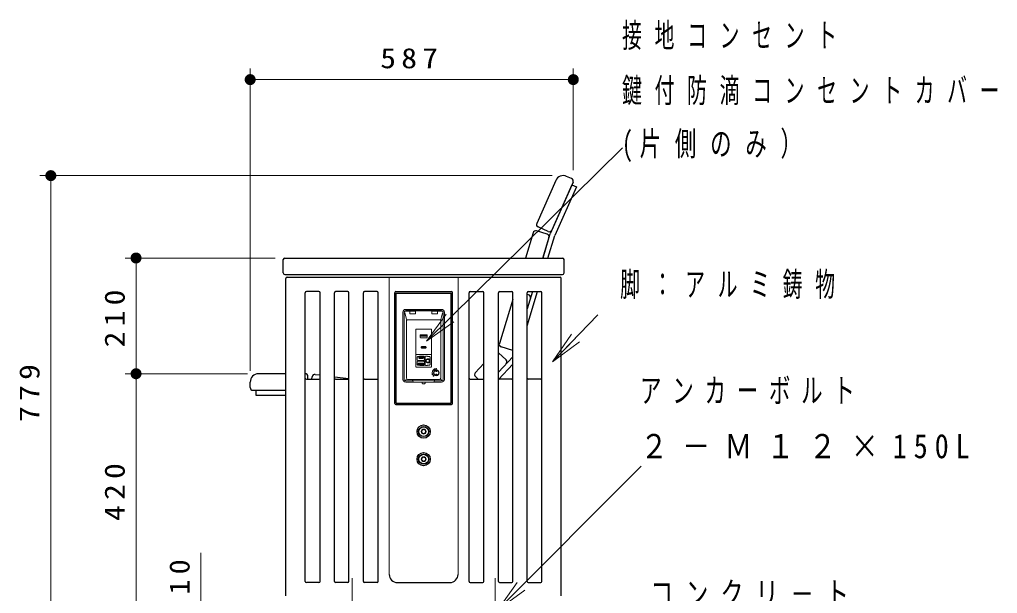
# Model space of a CAD drawing. Units: millimetres on the paper, scale 1:20. Extents: x -385 to 0, y 0 to 267.
# Drawn here: x -168.7 to -79.9, y 107.8 to 159.9 of the extents above; entities that cross this region are included whole.
import ezdxf

# ---------------------------------------------------------------- set-up
doc = ezdxf.new("R2010")
doc.units = ezdxf.units.MM
doc.linetypes.add('USER1', pattern=[4.5, 2.5, -2])
doc.linetypes.add('USER2', pattern=[6, 3, -1, 1, -1])
doc.layers.add('LY_1', color=7, linetype='Continuous', lineweight=13)
doc.styles.add('ＭＳ ゴシック', font='')
doc.styles.get('ＭＳ ゴシック').set_extended_font_data('MS Gothic')

# ---------------------------------------------------------------- blocks, each defined once
blk = doc.blocks.new('filled_dot')
at = {"color": 0, "linetype": 'Continuous', "lineweight": -2, "const_width": 1.25}
blk.add_lwpolyline([(-0.625, 0, 1), (0.625, 0, 1)], format="xyb", close=True, dxfattribs=at)
blk = doc.blocks.new('open_arrow')
at = {"color": 0, "linetype": 'Continuous', "lineweight": -2}
blk.add_lwpolyline([(7.5, 1.25), (0, 0), (7.5, -1.25)], dxfattribs=at)

msp = doc.modelspace()

# ---------------------------------------------------------------- linework, layer by layer
at = {"layer": 'LY_1'}
for p, q in [((-147.755, 128.013), (-147.755, 155.45)), ((-118.417, 146.24), (-118.417, 155.45)), ((-147.755, 154.45), (-118.417, 154.45)), ((-131.751, 130.714), (-113.945, 148.255)), ((-120.328, 145.737), (-166.854, 145.737)), ((-165.854, 106.763), (-165.854, 145.737)), ((-145.48, 138.263), (-159.117, 138.263)), ((-158.117, 127.763), (-158.117, 138.263)), ((-116.185, 133.114), (-120.292, 128.841)), ((-120.292, 128.841), (-118.574, 131.35)), ((-120.292, 128.841), (-118.213, 131.004)), ((-117.853, 130.657), (-120.292, 128.841)), ((-148.005, 127.763), (-159.117, 127.763)), ((-158.117, 106.763), (-158.117, 127.763)), ((-132.171, 122.609), (-132.005, 122.705)), ((-132.171, 122.609), (-132.171, 122.417)), ((-132.005, 122.705), (-131.838, 122.609)), ((-131.838, 122.609), (-131.838, 122.417)), ((-132.171, 122.417), (-132.005, 122.32)), ((-132.005, 122.32), (-131.838, 122.417)), ((-132.171, 120.109), (-132.005, 120.205)), ((-132.171, 120.109), (-132.171, 119.917)), ((-132.171, 119.917), (-132.005, 119.82)), ((-132.005, 120.205), (-131.838, 120.109)), ((-132.005, 119.82), (-131.838, 119.917)), ((-131.838, 120.109), (-131.838, 119.917)), ((-125.283, 106.357), (-112.26, 119.38)), ((-152.23, 106.763), (-152.23, 111.527))]:
    msp.add_line(p, q, dxfattribs=at)
at = {"layer": 'LY_1', "color": 21, "lineweight": 25}
for p, q in [((-118.566, 145.468), (-119.023, 145.672)), ((-120.013, 145.292), (-121.741, 141.409)), ((-118.439, 145.138), (-120.371, 140.799)), ((-122.062, 140.55), (-122.761, 138.263)), ((-120.793, 140.424), (-121.749, 140.716)), ((-120.701, 140.672), (-121.615, 141.079)), ((-122.474, 134.925), (-122.603, 134.964)), ((-123.91, 134.506), (-125.132, 130.509)), ((-124.523, 129.015), (-125.209, 129.655)), ((-123.91, 129.874), (-124.966, 130.197)), ((-126.53, 128.696), (-127.312, 127.856)), ((-147.755, 126.513), (-147.755, 127.013)), ((-144.505, 127.763), (-147.005, 127.763)), ((-142.505, 127.263), (-142.505, 127.513)), ((-142.146, 127.263), (-142.118, 127.488)), ((-141.84, 127.706), (-141.407, 127.653)), ((-140.1, 127.492), (-138.801, 127.333)), ((-127.043, 127.263), (-127.3, 127.503)), ((-147.505, 126.263), (-144.505, 126.263))]:
    msp.add_line(p, q, dxfattribs=at)
at = {"layer": 'LY_1', "lineweight": 25}
for p, q in [((-118.541, 144.91), (-120.518, 140.469)), ((-118.13, 144.727), (-120.099, 140.303)), ((-118.541, 144.91), (-118.13, 144.727)), ((-121.192, 138.263), (-120.518, 140.469)), ((-120.722, 138.263), (-120.093, 140.32)), ((-120.627, 140.112), (-121.192, 138.263)), ((-144.755, 136.913), (-144.755, 138.113)), ((-144.605, 138.263), (-119.405, 138.263)), ((-119.251, 136.913), (-119.251, 138.113)), ((-144.605, 136.763), (-119.405, 136.763)), ((-134.505, 135.088), (-129.505, 135.088)), ((-134.505, 125.088), (-134.505, 135.088)), ((-129.505, 125.088), (-129.505, 135.088)), ((-122.603, 132.111), (-121.654, 135.213)), ((-122.125, 135.213), (-122.603, 133.65)), ((-125.209, 127.913), (-123.91, 129.306)), ((-125.209, 127.253), (-123.91, 128.646)), ((-142.748, 127.763), (-142.755, 127.763)), ((-147.255, 126.263), (-147.255, 125.813)), ((-147.255, 125.813), (-144.505, 125.813)), ((-134.505, 125.088), (-129.505, 125.088))]:
    msp.add_line(p, q, dxfattribs=at)
at = {"layer": 'LY_1', "color": 4, "lineweight": 25}
for p, q in [((-144.505, 107.613), (-144.505, 136.413)), ((-144.405, 136.513), (-119.605, 136.513)), ((-119.505, 107.613), (-119.505, 136.413)), ((-142.748, 108.913), (-142.748, 135.113)), ((-141.507, 135.213), (-142.648, 135.213)), ((-141.407, 108.913), (-141.407, 135.113)), ((-140.1, 108.913), (-140.1, 135.113)), ((-138.901, 135.213), (-140, 135.213)), ((-138.801, 108.913), (-138.801, 135.113)), ((-137.48, 108.913), (-137.48, 135.113)), ((-136.224, 135.213), (-137.38, 135.213)), ((-136.124, 108.913), (-136.124, 135.113)), ((-134.63, 125.063), (-134.63, 135.113)), ((-134.53, 135.213), (-129.48, 135.213)), ((-129.38, 125.063), (-129.38, 135.113)), ((-127.886, 108.913), (-127.886, 135.113)), ((-127.786, 135.213), (-126.63, 135.213)), ((-126.53, 108.913), (-126.53, 135.113)), ((-125.209, 108.913), (-125.209, 135.113)), ((-125.109, 135.213), (-124.01, 135.213)), ((-123.91, 108.913), (-123.91, 135.113)), ((-122.603, 108.913), (-122.603, 135.113)), ((-122.503, 135.213), (-121.361, 135.213)), ((-121.261, 108.913), (-121.261, 135.113)), ((-142.648, 127.263), (-141.507, 127.263)), ((-140, 127.263), (-138.901, 127.263)), ((-137.38, 127.263), (-136.224, 127.263)), ((-127.786, 127.263), (-126.63, 127.263)), ((-124.01, 127.263), (-125.109, 127.263)), ((-121.361, 127.263), (-122.503, 127.263)), ((-134.53, 124.963), (-129.48, 124.963)), ((-141.507, 108.813), (-142.648, 108.813)), ((-138.901, 108.813), (-140, 108.813)), ((-136.224, 108.813), (-137.38, 108.813)), ((-134.38, 108.813), (-129.63, 108.813)), ((-127.786, 108.813), (-126.63, 108.813)), ((-125.109, 108.813), (-124.01, 108.813)), ((-122.503, 108.813), (-121.361, 108.813))]:
    msp.add_line(p, q, dxfattribs=at)
at = {"layer": 'LY_1', "color": 4}
for p, q in [((-135.13, 136.513), (-135.13, 109.563)), ((-128.88, 136.513), (-128.88, 109.563))]:
    msp.add_line(p, q, dxfattribs=at)
at = {"layer": 'LY_1', "color": 40}
for p, q in [((-133.885, 133.355), (-133.885, 127.255)), ((-133.78, 133.348), (-133.78, 127.263)), ((-133.568, 132.696), (-133.723, 133.315)), ((-133.635, 133.605), (-130.375, 133.605)), ((-133.63, 133.498), (-130.38, 133.498)), ((-133.63, 133.443), (-132.755, 133.443)), ((-133.265, 133.443), (-133.265, 133.187)), ((-133.265, 133.187), (-132.755, 133.187)), ((-132.755, 133.465), (-132.755, 133.187)), ((-132.755, 133.465), (-131.255, 133.465)), ((-131.255, 133.465), (-131.255, 133.187)), ((-131.255, 133.443), (-130.405, 133.443)), ((-131.255, 133.187), (-130.745, 133.187)), ((-130.745, 133.443), (-130.745, 133.187)), ((-130.444, 132.687), (-130.29, 133.303)), ((-130.23, 133.348), (-130.23, 127.263)), ((-130.125, 133.355), (-130.125, 127.255)), ((-133.555, 132.593), (-133.555, 127.363)), ((-133.505, 132.643), (-130.505, 132.643)), ((-130.455, 132.593), (-130.455, 127.363)), ((-131.052, 128.205), (-130.962, 128.196)), ((-131.052, 128.205), (-131.043, 128.174)), ((-131.038, 128.154), (-131.029, 128.121)), ((-130.962, 128.196), (-131.029, 128.121)), ((-130.9, 128.058), (-130.9, 127.958)), ((-130.9, 127.958), (-130.81, 127.958)), ((-130.81, 128.058), (-130.81, 127.958)), ((-133.555, 127.238), (-133.668, 127.167)), ((-133.635, 127.005), (-132.944, 127.005)), ((-133.63, 127.113), (-132.985, 127.113)), ((-133.43, 127.238), (-130.58, 127.238)), ((-133.005, 127.192), (-132.969, 127.045)), ((-133.005, 127.192), (-131.005, 127.192)), ((-132.896, 126.988), (-131.114, 126.988)), ((-132.13, 126.988), (-132.13, 126.898)), ((-131.88, 126.988), (-131.88, 126.898)), ((-131.254, 127.717), (-131.225, 127.734)), ((-131.254, 127.717), (-131.184, 127.66)), ((-131.208, 127.744), (-131.178, 127.761)), ((-131.184, 127.66), (-131.178, 127.761)), ((-131.065, 127.005), (-130.375, 127.005)), ((-131.041, 127.045), (-131.005, 127.192)), ((-131.024, 127.113), (-130.38, 127.113)), ((-130.9, 127.718), (-130.81, 127.718)), ((-130.9, 127.718), (-130.9, 127.617)), ((-130.81, 127.718), (-130.81, 127.617)), ((-130.455, 127.238), (-130.344, 127.168)), ((-132.08, 126.848), (-131.93, 126.848))]:
    msp.add_line(p, q, dxfattribs=at)
at = {"layer": 'LY_1', "color": 40, "linetype": 'USER1'}
for p, q in [((-132.717, 131.818), (-132.717, 128.358)), ((-132.717, 131.818), (-131.292, 131.818)), ((-131.292, 131.818), (-131.292, 128.358)), ((-132.717, 128.358), (-131.292, 128.358))]:
    msp.add_line(p, q, dxfattribs=at)
at = {"layer": 'LY_1', "linetype": 'USER1'}
for p, q in [((-132.705, 131.784), (-132.697, 131.802)), ((-132.705, 131.774), (-132.705, 131.784)), ((-132.705, 129.544), (-132.705, 131.774)), ((-132.697, 131.802), (-132.68, 131.809)), ((-132.68, 131.809), (-131.33, 131.809)), ((-131.33, 131.809), (-131.312, 131.802)), ((-131.312, 131.802), (-131.305, 131.784)), ((-131.305, 131.784), (-131.305, 131.774)), ((-131.305, 131.774), (-131.305, 129.544)), ((-132.32, 131.269), (-132.32, 131.059)), ((-131.715, 131.294), (-132.295, 131.294)), ((-132.295, 131.034), (-131.715, 131.034)), ((-132.282, 131.164), (-132.282, 131.224)), ((-132.282, 131.164), (-132.276, 131.164)), ((-132.276, 131.164), (-132.257, 131.183)), ((-131.733, 131.164), (-132.276, 131.164)), ((-132.257, 131.224), (-132.251, 131.231)), ((-132.257, 131.224), (-132.257, 131.183)), ((-132.257, 131.183), (-131.752, 131.183)), ((-132.25, 131.256), (-131.759, 131.256)), ((-132.25, 131.231), (-131.759, 131.231)), ((-131.759, 131.231), (-131.752, 131.224)), ((-131.752, 131.183), (-131.752, 131.224)), ((-131.752, 131.183), (-131.733, 131.164)), ((-131.727, 131.164), (-131.733, 131.164)), ((-131.727, 131.224), (-131.727, 131.164)), ((-131.69, 131.059), (-131.69, 131.269)), ((-132.22, 130.172), (-132.22, 130.137)), ((-132.172, 130.144), (-132.172, 130.164)), ((-131.84, 130.222), (-132.17, 130.222)), ((-132.17, 130.087), (-131.84, 130.087)), ((-132.152, 130.184), (-131.858, 130.184)), ((-131.858, 130.124), (-132.152, 130.124)), ((-131.838, 130.164), (-131.838, 130.144)), ((-131.79, 130.137), (-131.79, 130.172)), ((-132.705, 129.534), (-132.705, 129.544)), ((-132.698, 129.517), (-132.705, 129.534)), ((-132.705, 129.477), (-132.705, 128.392)), ((-132.705, 129.434), (-132.705, 129.427)), ((-132.68, 129.509), (-132.698, 129.517)), ((-131.33, 129.509), (-132.68, 129.509)), ((-132.68, 129.502), (-131.33, 129.502)), ((-132.605, 129.208), (-132.605, 129.046)), ((-132.605, 128.822), (-132.605, 128.66)), ((-132.53, 128.972), (-132.002, 128.972)), ((-132.002, 128.897), (-132.53, 128.897)), ((-132.452, 129.301), (-132.452, 129.197)), ((-132.415, 129.307), (-132.415, 129.197)), ((-132.065, 129.307), (-132.415, 129.307)), ((-132.065, 129.197), (-132.415, 129.197)), ((-132.065, 129.159), (-132.415, 129.159)), ((-132.065, 129.307), (-132.065, 129.197)), ((-132.027, 129.314), (-132.027, 129.197)), ((-131.94, 129.289), (-131.94, 129.034)), ((-131.94, 128.834), (-131.94, 128.579)), ((-131.865, 129.286), (-131.865, 128.582)), ((-131.645, 129.107), (-131.51, 129.107)), ((-131.51, 129.069), (-131.645, 129.069)), ((-131.645, 129.069), (-131.51, 129.069)), ((-131.645, 128.799), (-131.51, 128.799)), ((-131.645, 128.762), (-131.51, 128.762)), ((-131.51, 129.069), (-131.51, 128.799)), ((-131.472, 129.069), (-131.472, 128.799)), ((-131.405, 129.208), (-131.405, 128.66)), ((-131.313, 129.516), (-131.33, 129.509)), ((-131.305, 129.534), (-131.313, 129.516)), ((-131.305, 129.544), (-131.305, 129.534)), ((-131.305, 129.477), (-131.305, 128.392)), ((-131.305, 129.427), (-131.305, 129.434)), ((-132.68, 128.367), (-131.33, 128.367)), ((-132.495, 128.672), (-132.495, 128.571)), ((-132.457, 128.709), (-132.022, 128.709)), ((-132.457, 128.672), (-132.022, 128.672)), ((-132.457, 128.672), (-132.457, 128.562)), ((-132.457, 128.562), (-132.022, 128.562)), ((-132.022, 128.672), (-132.022, 128.562)), ((-131.985, 128.672), (-131.985, 128.554))]:
    msp.add_line(p, q, dxfattribs=at)
at = {"layer": 'LY_1', "color": 2, "linetype": 'USER2'}
for p, q in [((-138.505, 109.213), (-138.505, 88.763)), ((-125.505, 109.213), (-125.505, 88.763))]:
    msp.add_line(p, q, dxfattribs=at)
at = {"layer": 'LY_1', "color": 40}
for centre, radius in [((-130.855, 127.838), 0.255), ((-130.855, 127.838), 0.225), ((-130.855, 128.213), 0.0325), ((-130.855, 128.213), 0.0325), ((-131.12, 127.573), 0.0325)]:
    msp.add_circle(centre, radius, dxfattribs=at)
at = {"layer": 'LY_1', "lineweight": 25}
for centre, radius in [((-132.005, 122.513), 0.6), ((-132.005, 122.513), 0.458), ((-132.005, 122.513), 0.438), ((-132.005, 120.013), 0.6), ((-132.005, 120.013), 0.458), ((-132.005, 120.013), 0.438)]:
    msp.add_circle(centre, radius, dxfattribs=at)
at = {"layer": 'LY_1'}
for centre in [(-132.005, 122.513), (-132.005, 120.013)]:
    msp.add_circle(centre, 0.224, dxfattribs=at)
at = {"layer": 'LY_1', "color": 21, "lineweight": 25}
for centre, radius, start, end in [((-119.328, 144.987), 0.75, 66, 156), ((-118.667, 145.24), 0.25, 336, 66), ((-121.513, 141.307), 0.25, 156, 246), ((-121.823, 140.477), 0.25, 73, 163), ((-120.866, 140.185), 0.25, 343, 73), ((-120.599, 140.901), 0.25, 246, 336), ((-122.547, 134.686), 0.25, 343, 73), ((-124.892, 130.436), 0.25, 163, 253), ((-124.693, 128.832), 0.25, 317, 47), ((-127.13, 127.686), 0.25, 137, 227), ((-147.005, 127.013), 0.75, 90, 180), ((-142.755, 127.513), 0.25, 0, 90), ((-141.87, 127.458), 0.25, 83, 173), ((-147.505, 126.513), 0.25, 180, 270)]:
    msp.add_arc(centre, radius, start, end, dxfattribs=at)
at = {"layer": 'LY_1', "lineweight": 25}
for centre, radius, start, end in [((-144.605, 138.113), 0.15, 90, 180), ((-119.405, 138.113), 0.15, 0, 90), ((-144.605, 136.913), 0.15, 180, 270), ((-119.405, 136.913), 0.15, 270, 0), ((-125.109, 108.913), 0.1, 180, 270)]:
    msp.add_arc(centre, radius, start, end, dxfattribs=at)
at = {"layer": 'LY_1', "color": 4, "lineweight": 25}
for centre, radius, start, end in [((-144.405, 136.413), 0.1, 90, 180), ((-119.605, 136.413), 0.1, 0, 90), ((-142.648, 135.113), 0.1, 90, 180), ((-141.507, 135.113), 0.1, 0, 90), ((-140, 135.113), 0.1, 90, 180), ((-138.901, 135.113), 0.1, 0, 90), ((-137.38, 135.113), 0.1, 90, 180), ((-136.224, 135.113), 0.1, 0, 90), ((-134.53, 135.113), 0.1, 90, 180), ((-129.48, 135.113), 0.1, 0, 90), ((-127.786, 135.113), 0.1, 90, 180), ((-126.63, 135.113), 0.1, 0, 90), ((-125.109, 135.113), 0.1, 90, 180), ((-124.01, 135.113), 0.1, 0, 90), ((-122.503, 135.113), 0.1, 90, 180), ((-121.361, 135.113), 0.1, 0, 90), ((-142.648, 127.363), 0.1, 180, 270), ((-141.507, 127.363), 0.1, 270, 0), ((-140, 127.363), 0.1, 180, 270), ((-138.901, 127.363), 0.1, 270, 0), ((-137.38, 127.363), 0.1, 180, 270), ((-136.224, 127.363), 0.1, 270, 0), ((-127.786, 127.363), 0.1, 180, 270), ((-126.63, 127.363), 0.1, 270, 0), ((-125.109, 127.363), 0.1, 180, 270), ((-124.01, 127.363), 0.1, 270, 0), ((-122.503, 127.363), 0.1, 180, 270), ((-121.361, 127.363), 0.1, 270, 0), ((-134.53, 125.063), 0.1, 180, 270), ((-129.48, 125.063), 0.1, 270, 0), ((-134.38, 109.563), 0.75, 180, 270), ((-129.63, 109.563), 0.75, 270, 0), ((-142.648, 108.913), 0.1, 180, 270), ((-141.507, 108.913), 0.1, 270, 0), ((-140, 108.913), 0.1, 180, 270), ((-138.901, 108.913), 0.1, 270, 0), ((-137.38, 108.913), 0.1, 180, 270), ((-136.224, 108.913), 0.1, 270, 0), ((-127.786, 108.913), 0.1, 180, 270), ((-126.63, 108.913), 0.1, 270, 0), ((-124.01, 108.913), 0.1, 270, 0), ((-122.503, 108.913), 0.1, 180, 270), ((-121.361, 108.913), 0.1, 270, 0)]:
    msp.add_arc(centre, radius, start, end, dxfattribs=at)
at = {"layer": 'LY_1', "color": 40}
for centre, radius, start, end in [((-133.635, 133.355), 0.25, 90, 180), ((-133.63, 133.348), 0.15, 90, 180), ((-133.63, 133.293), 0.15, 90, 180), ((-130.38, 133.348), 0.15, 0, 90), ((-130.38, 133.293), 0.15, 0, 90), ((-130.375, 133.355), 0.25, 0, 90), ((-133.505, 132.593), 0.05, 90, 180), ((-130.505, 132.593), 0.05, 0, 90), ((-130.855, 127.838), 0.385, 119.28538, 195.71454), ((-130.855, 127.838), 0.365, 120.08626, 194.91371), ((-133.635, 127.255), 0.25, 179.99999, 270), ((-133.63, 127.263), 0.15, 179.99999, 270), ((-133.43, 127.363), 0.125, 179.99999, 270), ((-132.896, 127.063), 0.075, 193.76874, 270), ((-131.114, 127.063), 0.075, 270, 346.23126), ((-130.58, 127.363), 0.125, 270, 0), ((-130.38, 127.263), 0.15, 270, 0), ((-130.375, 127.255), 0.25, 270, 0), ((-132.08, 126.898), 0.05, 179.99997, 270), ((-131.93, 126.898), 0.05, 270.00003, 0)]:
    msp.add_arc(centre, radius, start, end, dxfattribs=at)
at = {"layer": 'LY_1', "linetype": 'USER1'}
for centre, radius, start, end in [((-132.295, 131.269), 0.025, 90, 180), ((-132.295, 131.059), 0.025, 180, 270), ((-132.25, 131.224), 0.032, 90, 180), ((-131.759, 131.224), 0.032, 0, 90), ((-131.715, 131.269), 0.025, 0, 90), ((-131.715, 131.059), 0.025, 270, 0), ((-132.17, 130.172), 0.05, 90, 180), ((-132.17, 130.137), 0.05, 180, 270), ((-132.152, 130.164), 0.02, 90, 180), ((-132.152, 130.144), 0.02, 180, 270), ((-131.858, 130.164), 0.02, 0, 90), ((-131.858, 130.144), 0.02, 270, 0), ((-131.84, 130.172), 0.05, 0, 90), ((-131.84, 130.137), 0.05, 270, 0), ((-132.68, 129.477), 0.025, 89.99998, 179.99991), ((-132.48, 129.208), 0.125, 94.44775, 179.99997), ((-132.53, 129.047), 0.075, 179.99991, 269.99994), ((-132.53, 128.822), 0.075, 89.99998, 179.99997), ((-132.005, 123.102), 6.25, 89.97681, 94.44775), ((-132.415, 129.301), 0.0375, 93.78396, 180.00018), ((-132.415, 129.197), 0.0375, 179.99991, 269.99994), ((-132.065, 129.314), 0.0375, 359.99976, 90.55328), ((-132.065, 129.197), 0.0375, 270.00006, 0.00002), ((-132.002, 129.289), 0.0625, 359.99997, 89.97681), ((-132.002, 129.034), 0.0625, 270.00006, 0.00002), ((-132.002, 128.834), 0.0625, 0.00002, 89.99998), ((-131.802, 129.286), 0.0625, 88.12452, 180.00001), ((-131.645, 128.934), 0.172, 89.99998, 270.16492), ((-132.005, 123.102), 6.25, 85.55216, 88.12452), ((-131.645, 128.934), 0.135, 89.99998, 269.99988), ((-131.53, 129.208), 0.125, 0.00002, 85.55216), ((-131.51, 129.069), 0.0375, 359.99976, 89.99998), ((-131.51, 128.799), 0.0375, 270.00006, 359.99976), ((-131.33, 129.477), 0.025, 0.00002, 89.99998), ((-132.68, 128.392), 0.025, 179.99991, 269.99994), ((-132.48, 128.66), 0.125, 179.99991, 265.55212), ((-132.457, 128.672), 0.0375, 89.99998, 179.99991), ((-132.457, 128.571), 0.0375, 180.00009, 265.82306), ((-132.005, 134.767), 6.25, 265.55225, 270.02325), ((-132.022, 128.672), 0.0375, 0.00002, 89.99998), ((-132.022, 128.554), 0.0375, 269.83859, 359.99988), ((-132.002, 128.579), 0.0625, 270.02328, 0.00007), ((-131.802, 128.582), 0.0625, 179.99985, 271.8754), ((-132.005, 134.767), 6.25, 271.87558, 274.44794), ((-131.53, 128.66), 0.125, 274.44794, 0.00002), ((-131.33, 128.392), 0.025, 270.00006, 0.00002)]:
    msp.add_arc(centre, radius, start, end, dxfattribs=at)

# ---------------------------------------------------------------- block references
at = {"layer": 'LY_1', "xscale": 0.4, "yscale": 0.4}
msp.add_blockref('filled_dot', (-147.755, 154.45), dxfattribs=at)
at = {"layer": 'LY_1'}
for name, p, xscale, yscale, rotation in [('filled_dot', (-118.417, 154.45), 0.4, 0.4, 180), ('filled_dot', (-165.854, 145.737), 0.4, 0.4, 270), ('filled_dot', (-158.117, 138.263), 0.4, 0.4, 270), ('open_arrow', (-131.751, 130.714), 0.4, 0.4, 44.6), ('open_arrow', (-116.185, 133.114), 0.001, 0.001, 226.1), ('filled_dot', (-158.117, 127.763), 0.4, 0.4, 90), ('filled_dot', (-158.117, 127.763), 0.4, 0.4, 270), ('open_arrow', (-125.283, 106.357), 0.4, 0.4, 45)]:
    msp.add_blockref(name, p, dxfattribs=dict(at, xscale=xscale, yscale=yscale, rotation=rotation))

# ---------------------------------------------------------------- texts
at = {"layer": 'LY_1', "style": 'ＭＳ ゴシック'}
for s, insert, char_height, attachment_point in [('\\T1.64;\\W0.6;接地コンセント', (-113.986, 158.355), 2.199, 4), ('\\T1.33;\\W1.15;587', (-133.086, 155.45), 1.833, 8), ('\\T1.64;\\W0.6;鍵付防滴コンセントカバー', (-113.986, 153.355), 2.199, 4), ('\\T1.64;\\W0.65;(片側のみ）\u3000\u3000\u3000\u3000\u3000\u3000', (-113.986, 148.355), 2.199, 4), ('\\T1.64;\\W0.6;脚：アルミ鋳物', (-114.161, 135.764), 2.199, 4), ('\\T1.5;\\W0.65;アンカーボルト', (-112.352, 126.18), 2.199, 4), ('\\T1.5;\\W0.85;２－Ｍ１２×150L', (-112.352, 121.18), 2.199, 4), ('\\T1.52;\\W0.7;\\~コンクリ－ト', (-113.038, 107.727), 2.199, 4)]:
    msp.add_mtext(s, dxfattribs=dict(at, insert=insert, char_height=char_height, attachment_point=attachment_point))
at = {"layer": 'LY_1', "char_height": 1.833, "attachment_point": 8, "rotation": 90, "style": 'ＭＳ ゴシック'}
for s, insert in [('\\T1.33;\\W1.15;210', (-159.117, 133.013)), ('\\T1.33;\\W1.15;779', (-166.854, 126.25)), ('\\T1.33;\\W1.15;420', (-159.117, 117.263)), ('\\T1.34;\\W1.1;10', (-153.23, 109.558))]:
    msp.add_mtext(s, dxfattribs=dict(at, insert=insert))

doc.saveas('drawing.dxf')
